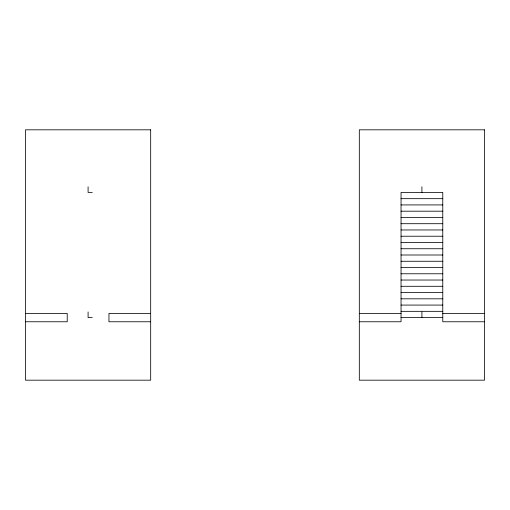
<?xml version="1.0" encoding="UTF-8"?>
<svg xmlns="http://www.w3.org/2000/svg" width="510" height="510" viewBox="0 0 510 510"><rect width="100%" height="100%" fill="white"/><g stroke="black" fill="none" stroke-linecap="round" stroke-linejoin="round"><path stroke-width="0.76" d="M92.265 192.41L88.09 192.41L88.09 186.775M401.045 198.67L442.776 198.67M401.045 204.924L442.776 204.924M401.045 211.185L442.776 211.185M401.045 217.445L442.776 217.445M401.045 223.705L442.776 223.705M401.045 229.965L442.776 229.965M401.045 236.226L442.776 236.226M401.045 242.48L442.776 242.48M401.045 248.74L442.776 248.74M401.045 255L442.776 255M401.045 261.26L442.776 261.26M401.045 267.52L442.776 267.52M401.045 273.774L442.776 273.774M401.045 280.035L442.776 280.035M401.045 286.295L442.776 286.295M401.045 292.555L442.776 292.555M401.045 298.815L442.776 298.815M401.045 305.076L442.776 305.076M401.045 311.329L442.776 311.329M25.5 313.42L67.224 313.42L67.224 321.765L25.5 321.765M150.679 313.42L108.955 313.42L108.955 321.765L150.679 321.765M359.32 313.42L401.045 313.42M442.776 313.42L484.5 313.42M92.265 317.59L88.09 317.59L88.09 311.961M401.045 317.59L442.776 317.59M359.32 321.765L401.045 321.765L401.045 192.41L442.776 192.41L442.776 321.765L484.5 321.765M421.91 186.775L421.91 192.41M421.91 311.961L421.91 317.59M150.679 129.82L25.5 129.82L25.5 380.179L150.679 380.179L150.679 129.82M484.5 129.82L359.32 129.82L359.32 380.179L484.5 380.179L484.5 129.82"/></g></svg>
